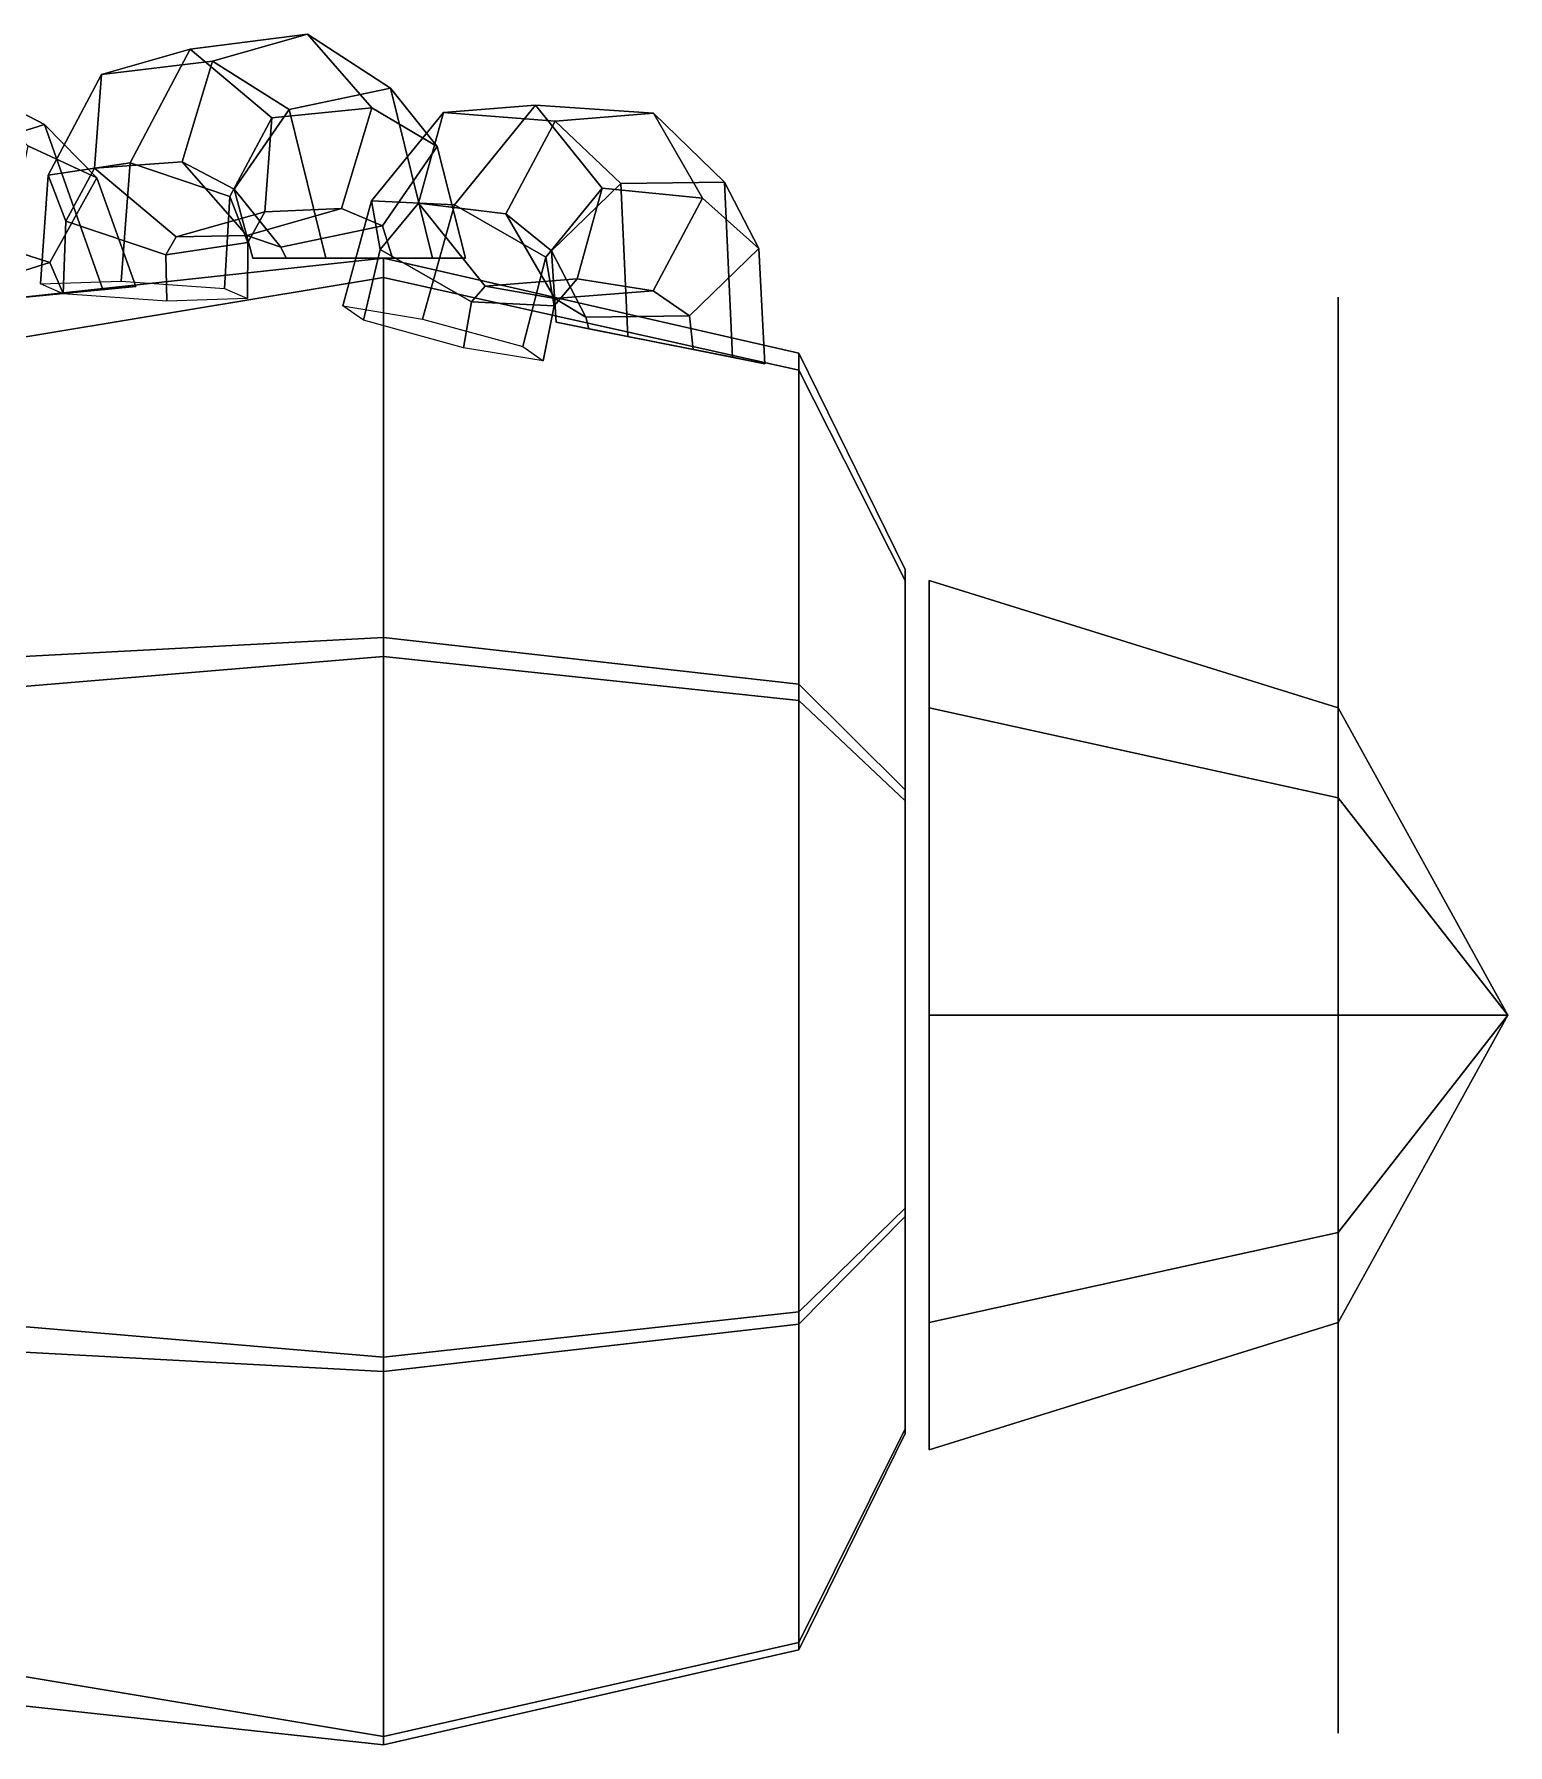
# Model space of a CAD drawing. Header units: metres. Extents: x -57 to 23, y -54 to 49.
# Drawn here: x 5.54 to 23.44, y -10.75 to 10.03 of the extents above; entities that cross this region are included whole.
import ezdxf

# ---------------------------------------------------------------- set-up
doc = ezdxf.new("R2010")
doc.units = ezdxf.units.M

msp = doc.modelspace()

# ---------------------------------------------------------------- linework, layer by layer
at = {"layer": 'Capot', "color": 40}
for points in [[(9.779195, 7.073718, 32.666351), (-6.879272, 4.310413, 31.826096), (-2.189272, 6.013448, 18.877485), (9.779195, 7.308676, 17.760014)], [(9.779195, 7.308676, 17.760014), (-2.189272, 6.013448, 18.877485), (-2.189271, 2.066351, 16.95089), (9.779196, 2.700754, 15.510865)], [(14.824724, 5.948565, 31.756388), (9.779195, 7.073718, 32.666351), (9.779195, 7.308676, 17.760014), (14.824725, 6.153471, 18.756678)], [(14.824725, 6.153471, 18.756678), (9.779195, 7.308676, 17.760014), (9.779196, 2.700754, 15.510865), (14.824724, 2.134934, 16.795212)], [(9.779196, 2.469896, 34.392365), (-2.669272, 1.430513, 33.242481), (-6.879272, 4.310413, 31.826096), (9.779195, 7.073718, 32.666351)], [(14.824725, 1.933604, 34.308144), (9.779196, 2.469896, 34.392365), (9.779195, 7.073718, 32.666351), (14.824724, 5.948565, 31.756388)], [(16.11544, 3.391197, 29.688133), (14.824724, 5.948565, 31.756388), (14.824725, 6.153471, 18.756678), (16.11544, 3.527796, 21.022007)], [(16.11544, 3.527796, 21.022007), (14.824725, 6.153471, 18.756678), (14.824724, 2.134934, 16.795212), (16.11544, 0.848878, 19.714417)], [(16.115442, 0.714664, 31.389242), (14.824725, 1.933604, 34.308144), (14.824724, 5.948565, 31.756388), (16.11544, 3.391197, 29.688133)], [(16.11544, -4.235764, 31.448204), (16.11544, 3.391197, 29.688133), (16.11544, 3.527796, 21.022007)], [(16.11544, -4.235764, 31.448204), (16.11544, 3.527796, 21.022007), (16.11544, 0.848878, 19.714417)], [(16.11544, -4.235764, 31.448204), (16.115442, 0.714664, 31.389242), (16.11544, 3.391197, 29.688133)], [(9.779196, 2.700754, 15.510865), (-2.189271, 2.066351, 16.95089), (-2.189271, -5.573342, 16.864883), (9.779194, -6.217982, 15.410458)], [(14.824724, 2.134934, 16.795212), (9.779196, 2.700754, 15.510865), (9.779194, -6.217982, 15.410458), (14.824724, -5.643033, 16.707647)], [(9.779195, -6.045181, 34.49379), (-2.669272, -4.987236, 33.223164), (-2.669272, 1.430513, 33.242481), (9.779196, 2.469896, 34.392365)], [(14.824724, -5.492334, 34.396595), (9.779195, -6.045181, 34.49379), (9.779196, 2.469896, 34.392365), (14.824725, 1.933604, 34.308144)], [(16.11544, 0.848878, 19.714417), (14.824724, 2.134934, 16.795212), (14.824724, -5.643033, 16.707647), (16.11544, -4.336226, 19.656044)], [(16.11544, -4.235764, 31.448204), (14.824724, -5.492334, 34.396595), (14.824725, 1.933604, 34.308144), (16.115442, 0.714664, 31.389242)], [(16.11544, -4.235764, 31.448204), (16.11544, 0.848878, 19.714417), (16.11544, -4.336226, 19.656044)], [(16.11544, -6.914682, 29.553921), (14.824724, -9.510872, 31.555056), (14.824724, -5.492334, 34.396595), (16.11544, -4.235764, 31.448204)], [(16.11544, -4.336226, 19.656044), (14.824724, -5.643033, 16.707647), (14.824725, -9.599321, 18.848703), (16.11544, -6.973646, 21.083355)], [(16.11544, -4.235764, 31.448204), (16.11544, -4.336226, 19.656044), (16.11544, -6.973646, 21.083355)], [(16.11544, -4.235764, 31.448204), (16.11544, -6.973646, 21.083355), (16.11544, -6.914682, 29.553921)], [(9.779195, -10.653105, 32.435493), (-6.879272, -7.870651, 31.628344), (-2.669272, -4.987236, 33.223164), (9.779195, -6.045181, 34.49379)], [(9.779194, -6.217982, 15.410458), (-2.189271, -5.573342, 16.864883), (-2.189272, -9.459298, 18.967876), (9.779195, -10.754525, 17.86554)], [(14.824724, -9.510872, 31.555056), (9.779195, -10.653105, 32.435493), (9.779195, -6.045181, 34.49379), (14.824724, -5.492334, 34.396595)], [(14.824724, -5.643033, 16.707647), (9.779194, -6.217982, 15.410458), (9.779195, -10.754525, 17.86554), (14.824725, -9.599321, 18.848703)], [(16.11544, -6.973646, 21.083355), (14.824725, -9.599321, 18.848703), (14.824724, -9.510872, 31.555056), (16.11544, -6.914682, 29.553921)], [(9.779195, -10.754525, 17.86554), (-2.189272, -9.459298, 18.967876), (-6.879272, -7.870651, 31.628344), (9.779195, -10.653105, 32.435493)], [(14.824725, -9.599321, 18.848703), (9.779195, -10.754525, 17.86554), (9.779195, -10.653105, 32.435493), (14.824724, -9.510872, 31.555056)]]:
    msp.add_3dface(points, dxfattribs=at)
at = {"layer": 'Hel1', "color": 32}
for points in [[(21.378027, -3.522038, 19.476841), (21.378027, -4.529108, 22.276295), (21.378027, -3.101498, 21.730307)], [(21.378027, -3.522038, 19.476841), (21.378027, -4.102404, 16.311777), (21.378027, -4.705116, 13.281977)], [(21.378027, -3.522038, 19.476841), (21.378027, -4.705116, 13.281977), (21.378027, -5.892589, 10.853846)], [(21.378027, -3.522038, 19.476841), (21.378027, -5.892589, 10.853846), (21.378027, -7.39923, 9.481915)], [(21.378027, -3.522038, 19.476841), (21.378027, -7.39923, 9.481915), (21.378027, -9.476857, 9.48805)], [(21.378027, -3.522038, 19.476841), (21.378027, -9.476857, 9.48805), (21.378027, -10.613622, 11.252668)], [(21.378027, -3.522038, 19.476841), (21.378027, -10.613622, 11.252668), (21.378027, -9.946351, 13.428987)], [(21.378027, -3.522038, 19.476841), (21.378027, -9.946351, 13.428987), (21.378027, -8.929279, 15.550511)], [(21.378027, -3.522038, 19.476841), (21.378027, -8.929279, 15.550511), (21.378027, -7.780353, 18.013376)], [(21.378027, -3.522038, 19.476841), (21.378027, -7.780353, 18.013376), (21.378027, -6.230243, 20.233448)], [(21.378027, -3.522038, 19.476841), (21.378027, -6.230243, 20.233448), (21.378027, -4.529108, 22.276295)]]:
    msp.add_3dface(points, dxfattribs=at)
at = {"layer": 'Hel2', "color": 31}
for points in [[(21.378027, -0.255974, 30.355949), (21.378027, 5.698845, 40.344738), (21.378027, 6.835608, 38.58012)], [(21.378027, -0.255974, 30.355949), (21.378027, 6.835608, 38.58012), (21.378027, 6.168338, 36.403809)], [(21.378027, -0.255974, 30.355949), (21.378027, 6.168338, 36.403809), (21.378027, 5.151268, 34.282284)], [(21.378027, -0.255974, 30.355949), (21.378027, 3.621217, 40.350876), (21.378027, 5.698845, 40.344738)], [(21.378027, -0.255974, 30.355949), (21.378027, 5.151268, 34.282284), (21.378027, 4.002339, 31.819418)], [(21.378027, -0.255974, 30.355949), (21.378027, 4.002339, 31.819418), (21.378027, 2.452231, 29.599346)], [(21.378027, -0.255974, 30.355949), (21.378027, 2.114576, 38.978951), (21.378027, 3.621217, 40.350876)], [(21.378027, -0.255974, 30.355949), (21.378027, 2.452231, 29.599346), (21.378027, 0.751097, 27.556494)], [(21.378027, -0.255974, 30.355949), (21.378027, 0.927104, 36.550816), (21.378027, 2.114576, 38.978951)], [(21.378027, -0.255974, 30.355949), (21.378025, 0.324392, 33.521008), (21.378027, 0.927104, 36.550816)], [(21.378027, -0.255974, 30.355949), (21.378027, 0.751097, 27.556494), (21.378027, -0.676514, 28.102488)]]:
    msp.add_3dface(points, dxfattribs=at)
at = {"layer": 'Moyeux', "color": 30}
for points in [[(21.378027, 0.751097, 22.276295), (21.378027, 1.844663, 24.916395), (16.408787, 3.3912, 24.916393), (16.408785, 1.844664, 21.182726)], [(21.378027, 1.844663, 24.916395), (21.378027, 0.751097, 27.556494), (16.408787, 1.844663, 28.650061), (16.408787, 3.3912, 24.916393)], [(21.378027, -1.889006, 21.182728), (21.378027, 0.751097, 22.276295), (16.408785, 1.844664, 21.182726), (16.408785, -1.889006, 19.636194)], [(21.378027, 0.751097, 27.556494), (21.378027, -1.889006, 28.650061), (16.408785, -1.889006, 30.196598), (16.408787, 1.844663, 28.650061)], [(23.43635, -1.889006, 24.916393), (23.43635, -1.889006, 24.916393), (21.378027, 1.844663, 24.916395), (21.378027, 0.751097, 22.276295)], [(23.43635, -1.889006, 24.916393), (23.43635, -1.889006, 24.916393), (21.378027, 0.751097, 27.556494), (21.378027, 1.844663, 24.916395)], [(23.43635, -1.889006, 24.916393), (23.43635, -1.889006, 24.916393), (21.378027, 0.751097, 22.276295), (21.378027, -1.889006, 21.182728)], [(23.43635, -1.889006, 24.916393), (23.43635, -1.889006, 24.916393), (21.378027, -1.889006, 28.650061), (21.378027, 0.751097, 27.556494)], [(21.378027, -4.529108, 22.276295), (21.378027, -1.889006, 21.182728), (16.408785, -1.889006, 19.636194), (16.408785, -5.622674, 21.182726)], [(21.378027, -1.889006, 28.650061), (21.378027, -4.529108, 27.556494), (16.408787, -5.622674, 28.650061), (16.408785, -1.889006, 30.196598)], [(23.43635, -1.889006, 24.916393), (23.43635, -1.889006, 24.916393), (21.378027, -1.889006, 21.182728), (21.378027, -4.529108, 22.276295)], [(23.43635, -1.889006, 24.916393), (23.43635, -1.889006, 24.916393), (21.378027, -4.529108, 22.276295), (21.378027, -5.622674, 24.916395)], [(23.43635, -1.889006, 24.916393), (23.43635, -1.889006, 24.916393), (21.378027, -5.622674, 24.916395), (21.378027, -4.529108, 27.556494)], [(23.43635, -1.889006, 24.916393), (23.43635, -1.889006, 24.916393), (21.378027, -4.529108, 27.556494), (21.378027, -1.889006, 28.650061)], [(21.378027, -5.622674, 24.916395), (21.378027, -4.529108, 22.276295), (16.408785, -5.622674, 21.182726), (16.408787, -7.169211, 24.916393)], [(21.378027, -4.529108, 27.556494), (21.378027, -5.622674, 24.916395), (16.408787, -7.169211, 24.916393), (16.408787, -5.622674, 28.650061)]]:
    msp.add_3dface(points, dxfattribs=at)
at = {"layer": 'Tube1', "color": 39}
for points in [[(5.662425, 8.93437, 29.859629), (4.461154, 8.555782, 30.096518), (3.477454, 9.048695, 27.849733), (4.592755, 9.487576, 27.420561)], [(6.296206, 8.285714, 28.877037), (5.662425, 8.93437, 29.859629), (4.592755, 9.487576, 27.420561), (5.461412, 8.674193, 26.963299)], [(6.371097, 6.927495, 31.087379), (5.084884, 6.800814, 31.179798), (4.461154, 8.555782, 30.096518), (5.662425, 8.93437, 29.859629)], [(6.772814, 6.967061, 29.710089), (6.371097, 6.927495, 31.087379), (5.662425, 8.93437, 29.859629), (6.296206, 8.285714, 28.877037)], [(5.728717, 7.25847, 28.13133), (6.296206, 8.285714, 28.877037), (5.461412, 8.674193, 26.963299), (5.214765, 7.421925, 26.935198)], [(5.888319, 6.879946, 28.425219), (6.772814, 6.967061, 29.710089), (6.296206, 8.285714, 28.877037), (5.728717, 7.25847, 28.13133)], [(4.527447, 6.879882, 28.368219), (5.728717, 7.25847, 28.13133), (5.214765, 7.421925, 26.935198), (4.099465, 6.983041, 27.364368)], [(4.602108, 6.753264, 28.517639), (5.888319, 6.879946, 28.425219), (5.728717, 7.25847, 28.13133), (4.527447, 6.879882, 28.368219)]]:
    msp.add_3dface(points, dxfattribs=at)
at = {"layer": 'Tube2', "color": 37}
for points in [[(8.854935, 10.030738, 27.420561), (7.701986, 9.703288, 27.849733), (6.354023, 9.543086, 24.595463), (7.431174, 9.848498, 23.983301)], [(9.639683, 9.136128, 26.963299), (8.854935, 10.030738, 27.420561), (7.431174, 9.848498, 23.983301), (8.423001, 9.014093, 24.025967)], [(9.865231, 9.37535, 29.859629), (8.632636, 9.11633, 30.096518), (7.701986, 9.703288, 27.849733), (8.854935, 10.030738, 27.420561)], [(10.43238, 8.667696, 28.877037), (9.865231, 9.37535, 29.859629), (8.854935, 10.030738, 27.420561), (9.639683, 9.136128, 26.963299)], [(7.431174, 9.848498, 23.983301), (6.354023, 9.543086, 24.595463), (5.705458, 8.31781, 23.029688), (6.701815, 8.467563, 22.222471)], [(8.423001, 9.014093, 24.025967), (7.431174, 9.848498, 23.983301), (6.701815, 8.467563, 22.222471), (7.914376, 8.058431, 22.798038)], [(7.701986, 9.703288, 27.849733), (7.333783, 8.481225, 27.82163), (6.268697, 8.40326, 25.250286), (6.354023, 9.543086, 24.595463)], [(8.632636, 9.11633, 30.096518), (7.96719, 8.149657, 29.350811), (7.333783, 8.481225, 27.82163), (7.701986, 9.703288, 27.849733)], [(6.354023, 9.543086, 24.595463), (6.268697, 8.40326, 25.250286), (5.921661, 7.758922, 24.412468), (5.705458, 8.31781, 23.029688)], [(10.37378, 7.308676, 31.087379), (9.081345, 7.308676, 31.179798), (8.632636, 9.11633, 30.096518), (9.865231, 9.37535, 29.859629)], [(10.777442, 7.308676, 29.710089), (10.37378, 7.308676, 31.087379), (9.865231, 9.37535, 29.859629), (10.43238, 8.667696, 28.877037)], [(8.337674, 7.874269, 24.680792), (8.423001, 9.014093, 24.025967), (7.914376, 8.058431, 22.798038), (8.130577, 7.499544, 24.180817)], [(9.081345, 7.308676, 31.179798), (8.192572, 7.308676, 29.89493), (7.96719, 8.149657, 29.350811), (8.632636, 9.11633, 30.096518)], [(9.27148, 7.914066, 26.935198), (9.639683, 9.136128, 26.963299), (8.423001, 9.014093, 24.025967), (8.337674, 7.874269, 24.680792)], [(9.766934, 7.701022, 28.13133), (10.43238, 8.667696, 28.877037), (9.639683, 9.136128, 26.963299), (9.27148, 7.914066, 26.935198)], [(9.888667, 7.308676, 28.425219), (10.777442, 7.308676, 29.710089), (10.43238, 8.667696, 28.877037), (9.766934, 7.701022, 28.13133)], [(6.701815, 8.467563, 22.222471), (5.705458, 8.31781, 23.029688), (5.613281, 6.998234, 22.807154), (6.5933, 7.031013, 21.960495)], [(5.705458, 8.31781, 23.029688), (5.921661, 7.758922, 24.412468), (5.890463, 6.875895, 24.337151), (5.613281, 6.998234, 22.807154)], [(6.268697, 8.40326, 25.250286), (7.260524, 7.568854, 25.292955), (7.134222, 7.349791, 24.988035), (5.921661, 7.758922, 24.412468)], [(7.333783, 8.481225, 27.82163), (8.118531, 7.586614, 27.364368), (7.260524, 7.568854, 25.292955), (6.268697, 8.40326, 25.250286)], [(7.914376, 8.058431, 22.798038), (6.701815, 8.467563, 22.222471), (6.5933, 7.031013, 21.960495), (7.850501, 6.941459, 22.643829)], [(7.96719, 8.149657, 29.350811), (8.534342, 7.442002, 28.368219), (8.118531, 7.586614, 27.364368), (7.333783, 8.481225, 27.82163)], [(8.192572, 7.308676, 29.89493), (8.596232, 7.308676, 28.517639), (8.534342, 7.442002, 28.368219), (7.96719, 8.149657, 29.350811)], [(8.118531, 7.586614, 27.364368), (9.27148, 7.914066, 26.935198), (8.337674, 7.874269, 24.680792), (7.260524, 7.568854, 25.292955)], [(8.130577, 7.499544, 24.180817), (7.914376, 8.058431, 22.798038), (7.850501, 6.941459, 22.643829), (8.127679, 6.81912, 24.173819)], [(8.534342, 7.442002, 28.368219), (9.766934, 7.701022, 28.13133), (9.27148, 7.914066, 26.935198), (8.118531, 7.586614, 27.364368)], [(5.921661, 7.758922, 24.412468), (7.134222, 7.349791, 24.988035), (7.147663, 6.786341, 25.020485), (5.890463, 6.875895, 24.337151)], [(7.260524, 7.568854, 25.292955), (8.337674, 7.874269, 24.680792), (8.130577, 7.499544, 24.180817), (7.134222, 7.349791, 24.988035)], [(8.596232, 7.308676, 28.517639), (9.888667, 7.308676, 28.425219), (9.766934, 7.701022, 28.13133), (8.534342, 7.442002, 28.368219)], [(7.134222, 7.349791, 24.988035), (8.130577, 7.499544, 24.180817), (8.127679, 6.81912, 24.173819), (7.147663, 6.786341, 25.020485)]]:
    msp.add_3dface(points, dxfattribs=at)
at = {"layer": 'Tube3', "color": 38}
for points in [[(11.626781, 9.169916, 23.983301), (10.510743, 9.080514, 24.595463), (9.635601, 8.00531, 23.029688), (10.642028, 7.957806, 22.222471)], [(13.058737, 9.070892, 27.420561), (11.864059, 8.974664, 27.849733), (10.510743, 9.080514, 24.595463), (11.626781, 9.169916, 23.983301)], [(12.436765, 8.158048, 24.025967), (11.626781, 9.169916, 23.983301), (10.642028, 7.957806, 22.222471), (11.751472, 7.319976, 22.798038)], [(13.653877, 8.040376, 26.963299), (13.058737, 9.070892, 27.420561), (11.626781, 9.169916, 23.983301), (12.436765, 8.158048, 24.025967)], [(10.510743, 9.080514, 24.595463), (10.204687, 7.979236, 25.250286), (9.738616, 7.414982, 24.412468), (9.635601, 8.00531, 23.029688)], [(11.864059, 8.974664, 27.849733), (11.264519, 7.847914, 27.82163), (10.204687, 7.979236, 25.250286), (10.510743, 9.080514, 24.595463)], [(12.662317, 8.217422, 30.096518), (11.821069, 7.399146, 29.350811), (11.264519, 7.847914, 27.82163), (11.864059, 8.974664, 27.849733)], [(13.92176, 8.230999, 29.859629), (12.662317, 8.217422, 30.096518), (11.864059, 8.974664, 27.849733), (13.058737, 9.070892, 27.420561)], [(14.339955, 7.426296, 28.877037), (13.92176, 8.230999, 29.859629), (13.058737, 9.070892, 27.420561), (13.653877, 8.040376, 26.963299)], [(12.130709, 7.056772, 24.680792), (12.436765, 8.158048, 24.025967), (11.751472, 7.319976, 22.798038), (11.854486, 6.72965, 24.180817)], [(12.749749, 6.356964, 31.179798), (11.878053, 6.530355, 29.89493), (11.821069, 7.399146, 29.350811), (12.662317, 8.217422, 30.096518)], [(13.054336, 6.913628, 26.935198), (13.653877, 8.040376, 26.963299), (12.436765, 8.158048, 24.025967), (12.130709, 7.056772, 24.680792)], [(14.017351, 6.104822, 31.087379), (12.749749, 6.356964, 31.179798), (12.662317, 8.217422, 30.096518), (13.92176, 8.230999, 29.859629)], [(14.413256, 6.026072, 29.710089), (14.017351, 6.104822, 31.087379), (13.92176, 8.230999, 29.859629), (14.339955, 7.426296, 28.877037)], [(10.642028, 7.957806, 22.222471), (9.635601, 8.00531, 23.029688), (9.287759, 6.729072, 22.807154), (10.255342, 6.57003, 21.960495)], [(9.635601, 8.00531, 23.029688), (9.738616, 7.414982, 24.412468), (9.535748, 6.555008, 24.337151), (9.287759, 6.729072, 22.807154)], [(10.204687, 7.979236, 25.250286), (11.014672, 6.967366, 25.292955), (10.84806, 6.777153, 24.988035), (9.738616, 7.414982, 24.412468)], [(11.264519, 7.847914, 27.82163), (11.859659, 6.817396, 27.364368), (11.014672, 6.967366, 25.292955), (10.204687, 7.979236, 25.250286)], [(11.751472, 7.319976, 22.798038), (10.642028, 7.957806, 22.222471), (10.255342, 6.57003, 21.960495), (11.470914, 6.236928, 22.643829)], [(13.498708, 6.608019, 28.13133), (14.339955, 7.426296, 28.877037), (13.653877, 8.040376, 26.963299), (13.054336, 6.913628, 26.935198)], [(11.821069, 7.399146, 29.350811), (12.239266, 6.594442, 28.368219), (11.859659, 6.817396, 27.364368), (11.264519, 7.847914, 27.82163)], [(9.738616, 7.414982, 24.412468), (10.84806, 6.777153, 24.988035), (10.751319, 6.221908, 25.020485), (9.535748, 6.555008, 24.337151)], [(11.854486, 6.72965, 24.180817), (11.751472, 7.319976, 22.798038), (11.470914, 6.236928, 22.643829), (11.7189, 6.062865, 24.173819)], [(11.878053, 6.530355, 29.89493), (12.273957, 6.451605, 28.517639), (12.239266, 6.594442, 28.368219), (11.821069, 7.399146, 29.350811)], [(13.541558, 6.199463, 28.425219), (14.413256, 6.026072, 29.710089), (14.339955, 7.426296, 28.877037), (13.498708, 6.608019, 28.13133)], [(11.014672, 6.967366, 25.292955), (12.130709, 7.056772, 24.680792), (11.854486, 6.72965, 24.180817), (10.84806, 6.777153, 24.988035)], [(11.859659, 6.817396, 27.364368), (13.054336, 6.913628, 26.935198), (12.130709, 7.056772, 24.680792), (11.014672, 6.967366, 25.292955)], [(12.239266, 6.594442, 28.368219), (13.498708, 6.608019, 28.13133), (13.054336, 6.913628, 26.935198), (11.859659, 6.817396, 27.364368)], [(10.84806, 6.777153, 24.988035), (11.854486, 6.72965, 24.180817), (11.7189, 6.062865, 24.173819), (10.751319, 6.221908, 25.020485)], [(12.273957, 6.451605, 28.517639), (13.541558, 6.199463, 28.425219), (13.498708, 6.608019, 28.13133), (12.239266, 6.594442, 28.368219)]]:
    msp.add_3dface(points, dxfattribs=at)

doc.saveas('drawing.dxf')
